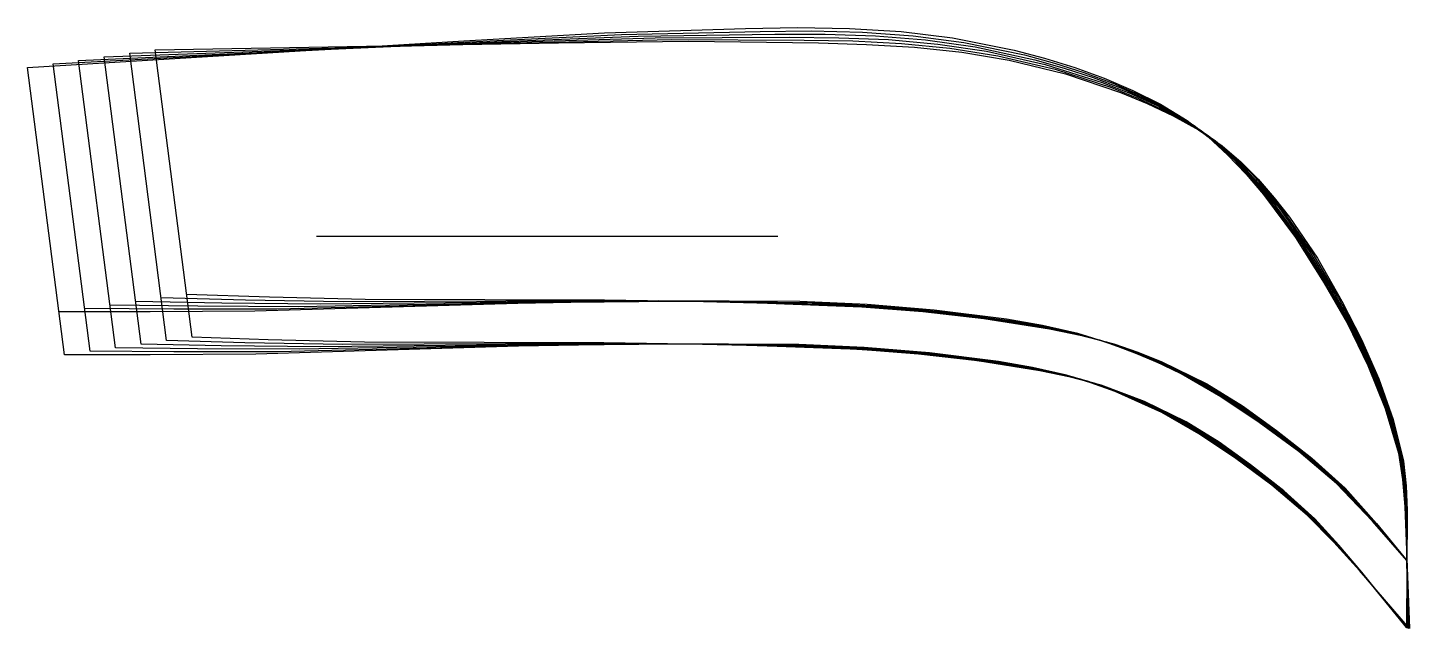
# Model space of a CAD drawing. Header units: inches. Extents: x 0 to 12.7, y 0 to 5.5.
import ezdxf

# ---------------------------------------------------------------- set-up
doc = ezdxf.new("R2010")
doc.units = ezdxf.units.IN

msp = doc.modelspace()

# ---------------------------------------------------------------- linework, layer by layer
at = {"layer": 'T001L001'}
for points in [[(0, 5.141), (4.001, 5.387), (5.293, 5.46), (6.585, 5.5), (7.062, 5.507), (7.538, 5.5), (8.012, 5.471), (8.484, 5.413), (9.05, 5.301), (9.329, 5.227), (9.605, 5.141), (9.874, 5.044), (10.138, 4.932), (10.393, 4.805), (10.637, 4.657), (10.829, 4.507), (11.008, 4.341), (11.177, 4.164), (11.336, 3.978), (11.631, 3.583), (11.894, 3.165), (12.106, 2.795), (12.294, 2.411), (12.452, 2.015), (12.574, 1.607), (12.613, 1.364), (12.633, 1.118), (12.675, 0), (12.217, 0.529), (11.983, 0.789), (11.738, 1.039), (11.414, 1.313), (11.07, 1.565), (10.745, 1.784), (10.404, 1.979), (9.975, 2.171), (9.754, 2.252), (9.529, 2.321), (9.219, 2.392), (8.905, 2.447), (8.272, 2.526), (7.673, 2.576), (7.073, 2.601), (5.788, 2.608), (4.503, 2.586), (2.092, 2.515), (1.124, 2.507), (0.339, 2.509), (0, 5.141)], [(0.234, 5.174), (4.175, 5.383), (5.447, 5.445), (6.719, 5.473), (7.188, 5.477), (7.658, 5.466), (8.124, 5.433), (8.587, 5.372), (9.144, 5.257), (9.419, 5.182), (9.689, 5.095), (9.954, 4.997), (10.212, 4.885), (10.463, 4.758), (10.702, 4.611), (10.889, 4.461), (11.064, 4.297), (11.229, 4.121), (11.384, 3.937), (11.671, 3.545), (11.927, 3.132), (12.132, 2.765), (12.314, 2.386), (12.467, 1.995), (12.584, 1.593), (12.619, 1.353), (12.637, 1.111), (12.67, 0.001), (12.221, 0.526), (11.992, 0.784), (11.752, 1.032), (11.435, 1.303), (11.1, 1.552), (10.782, 1.769), (10.449, 1.962), (10.029, 2.153), (9.813, 2.233), (9.593, 2.302), (9.289, 2.374), (8.981, 2.43), (8.361, 2.511), (7.773, 2.564), (7.184, 2.592), (5.922, 2.606), (4.66, 2.592), (2.292, 2.536), (1.341, 2.535), (0.573, 2.541), (0.234, 5.174)], [(0.468, 5.206), (4.349, 5.379), (5.601, 5.429), (6.853, 5.446), (7.315, 5.446), (7.777, 5.432), (8.236, 5.395), (8.691, 5.332), (9.239, 5.213), (9.508, 5.137), (9.773, 5.05), (10.033, 4.951), (10.286, 4.839), (10.532, 4.711), (10.766, 4.564), (10.949, 4.415), (11.12, 4.252), (11.281, 4.078), (11.432, 3.895), (11.711, 3.507), (11.959, 3.098), (12.159, 2.736), (12.334, 2.362), (12.481, 1.975), (12.593, 1.578), (12.626, 1.342), (12.642, 1.103), (12.665, 0.003), (12.226, 0.523), (12.001, 0.778), (11.766, 1.025), (11.457, 1.292), (11.13, 1.539), (10.819, 1.753), (10.494, 1.945), (10.084, 2.135), (9.872, 2.215), (9.657, 2.284), (9.359, 2.356), (9.058, 2.413), (8.449, 2.496), (7.873, 2.551), (7.295, 2.583), (6.056, 2.604), (4.817, 2.598), (2.492, 2.558), (1.558, 2.563), (0.807, 2.573), (0.468, 5.206)], [(0.702, 5.239), (4.522, 5.376), (5.755, 5.414), (6.987, 5.42), (7.442, 5.415), (7.897, 5.397), (8.348, 5.357), (8.795, 5.291), (9.333, 5.17), (9.858, 5.004), (10.112, 4.905), (10.361, 4.792), (10.601, 4.664), (10.83, 4.518), (11.009, 4.37), (11.176, 4.208), (11.333, 4.035), (11.48, 3.854), (11.751, 3.469), (11.992, 3.065), (12.185, 2.706), (12.354, 2.337), (12.496, 1.955), (12.602, 1.563), (12.633, 1.331), (12.646, 1.096), (12.659, 0.004), (12.23, 0.52), (12.01, 0.773), (11.78, 1.018), (11.479, 1.282), (11.159, 1.526), (10.856, 1.738), (10.539, 1.928), (10.138, 2.116), (9.721, 2.265), (9.429, 2.338), (9.134, 2.396), (8.538, 2.481), (7.973, 2.539), (7.405, 2.574), (6.19, 2.603), (4.973, 2.604), (2.691, 2.58), (1.774, 2.59), (1.041, 2.605), (0.702, 5.239)], [(0.936, 5.272), (4.696, 5.372), (5.909, 5.398), (7.122, 5.393), (7.569, 5.385), (8.016, 5.363), (8.46, 5.32), (8.899, 5.25), (9.427, 5.126), (9.942, 4.958), (10.191, 4.859), (10.435, 4.745), (10.67, 4.618), (10.894, 4.471), (11.069, 4.324), (11.232, 4.163), (11.385, 3.992), (11.528, 3.812), (11.791, 3.432), (12.024, 3.031), (12.211, 2.677), (12.374, 2.312), (12.51, 1.935), (12.611, 1.549), (12.639, 1.319), (12.65, 1.088), (12.653, 0.006), (12.234, 0.518), (12.018, 0.768), (11.794, 1.011), (11.5, 1.272), (11.189, 1.513), (10.893, 1.723), (10.584, 1.911), (10.192, 2.098), (9.784, 2.247), (9.499, 2.32), (9.21, 2.378), (8.626, 2.466), (8.072, 2.527), (7.516, 2.564), (6.324, 2.601), (5.13, 2.611), (2.89, 2.602), (1.991, 2.618), (1.275, 2.638), (0.936, 5.272)], [(1.17, 5.304), (4.87, 5.368), (6.063, 5.383), (7.256, 5.367), (7.696, 5.354), (8.135, 5.328), (8.571, 5.282), (9.003, 5.209), (9.521, 5.083), (10.026, 4.913), (10.271, 4.812), (10.509, 4.699), (10.74, 4.571), (10.959, 4.425), (11.129, 4.278), (11.288, 4.118), (11.436, 3.948), (11.576, 3.771), (11.831, 3.394), (12.057, 2.998), (12.237, 2.648), (12.395, 2.287), (12.525, 1.915), (12.621, 1.534), (12.646, 1.308), (12.655, 1.081), (12.648, 0.008), (12.238, 0.515), (12.027, 0.764), (11.807, 1.004), (11.522, 1.262), (11.218, 1.5), (10.93, 1.708), (10.628, 1.894), (10.246, 2.08), (9.848, 2.228), (9.568, 2.302), (9.286, 2.361), (8.714, 2.451), (8.172, 2.514), (7.627, 2.555), (6.457, 2.599), (5.287, 2.617), (3.089, 2.624), (2.207, 2.646), (1.509, 2.67), (1.17, 5.304)], [(2.651, 3.596), (6.883, 3.596)], [(1.458, 3.065), (2.219, 3.039), (3.095, 3.018), (5.293, 3.011), (6.472, 2.993), (7.651, 2.948), (8.212, 2.906), (8.771, 2.842), (9.373, 2.747), (9.67, 2.684), (9.964, 2.607), (10.184, 2.532), (10.399, 2.445), (10.817, 2.241), (11.143, 2.04), (11.455, 1.815), (11.779, 1.56), (12.086, 1.284), (12.375, 0.96), (12.652, 0.623)], [(12.652, 0.623), (12.336, 0.982), (12.007, 1.328), (11.662, 1.62), (11.297, 1.888), (10.947, 2.123), (10.582, 2.333), (10.351, 2.442), (10.116, 2.541), (9.877, 2.628), (9.634, 2.703), (9.309, 2.777), (8.98, 2.835), (8.316, 2.918), (7.701, 2.969), (7.084, 2.995), (5.79, 3.002), (4.496, 2.979), (2.085, 2.908), (1.123, 2.901), (0.288, 2.902)], [(0.522, 2.935), (1.342, 2.929), (2.287, 2.93), (4.655, 2.986), (5.926, 3), (7.197, 2.986), (7.803, 2.957), (8.407, 2.903), (9.058, 2.817), (9.381, 2.758), (9.7, 2.684), (9.939, 2.609), (10.173, 2.521), (10.403, 2.423), (10.629, 2.314), (10.986, 2.107), (11.328, 1.873), (11.685, 1.608), (12.023, 1.319), (12.344, 0.978), (12.652, 0.623)], [(0.756, 2.967), (1.561, 2.956), (2.489, 2.952), (4.814, 2.992), (6.063, 2.998), (7.311, 2.976), (7.905, 2.944), (8.498, 2.887), (9.137, 2.8), (9.453, 2.74), (9.766, 2.664), (10, 2.59), (10.23, 2.502), (10.676, 2.296), (11.026, 2.09), (11.36, 1.859), (11.709, 1.596), (12.039, 1.311), (12.352, 0.973), (12.652, 0.623)], [(0.99, 3), (1.78, 2.984), (2.691, 2.974), (4.974, 2.998), (6.199, 2.996), (7.424, 2.967), (8.008, 2.932), (8.589, 2.872), (9.216, 2.782), (9.526, 2.721), (9.832, 2.645), (10.061, 2.57), (10.286, 2.483), (10.723, 2.278), (11.065, 2.073), (11.392, 1.844), (11.732, 1.584), (12.054, 1.302), (12.359, 0.969), (12.652, 0.623)], [(1.224, 3.033), (2, 3.012), (2.893, 2.996), (5.133, 3.005), (6.336, 2.995), (7.537, 2.958), (8.11, 2.919), (8.68, 2.857), (9.294, 2.764), (9.598, 2.703), (9.898, 2.626), (10.123, 2.551), (10.343, 2.464), (10.77, 2.26), (11.104, 2.057), (11.423, 1.83), (11.756, 1.572), (12.07, 1.293), (12.367, 0.964), (12.652, 0.623)]]:
    msp.add_lwpolyline(points, dxfattribs=at)

doc.saveas('drawing.dxf')
